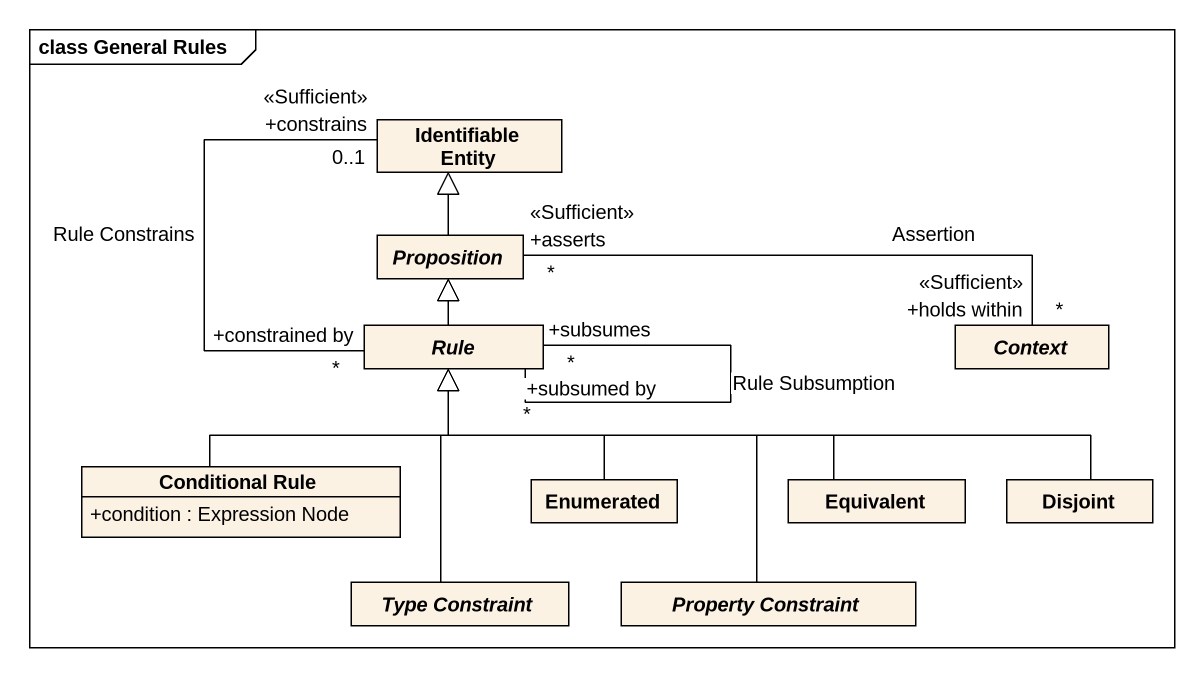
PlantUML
@startuml
mainframe class General Rules
hide circle
hide empty members
skinparam classAttributeIconSize 0
class "Identifiable Entity" as Identifiable_Entity
abstract class Proposition
abstract class Rule
abstract class Context
class "Conditional Rule" as Conditional_Rule {
  +condition : Expression Node
}
class Enumerated
class Equivalent
class Disjoint
abstract class "Type Constraint" as Type_Constraint
abstract class "Property Constraint" as Property_Constraint
Proposition -up-|> Identifiable_Entity
Rule "+constrained by\n*" -up- "+constrains\n0..1\n<<Sufficient>>" Identifiable_Entity : Rule Constrains
Rule -up-|> Proposition
Rule "+subsumed by\n*" -- "+subsumes\n*" Rule : Rule Subsumption
Context "+holds within\n*\n<<Sufficient>>" -left- "+asserts\n*\n<<Sufficient>>" Proposition : Assertion
Conditional_Rule -up-|> Rule
Enumerated -up-|> Rule
Equivalent -left-|> Rule
Disjoint -left-|> Rule
Type_Constraint -up-|> Rule
Property_Constraint -up-|> Rule
@enduml
